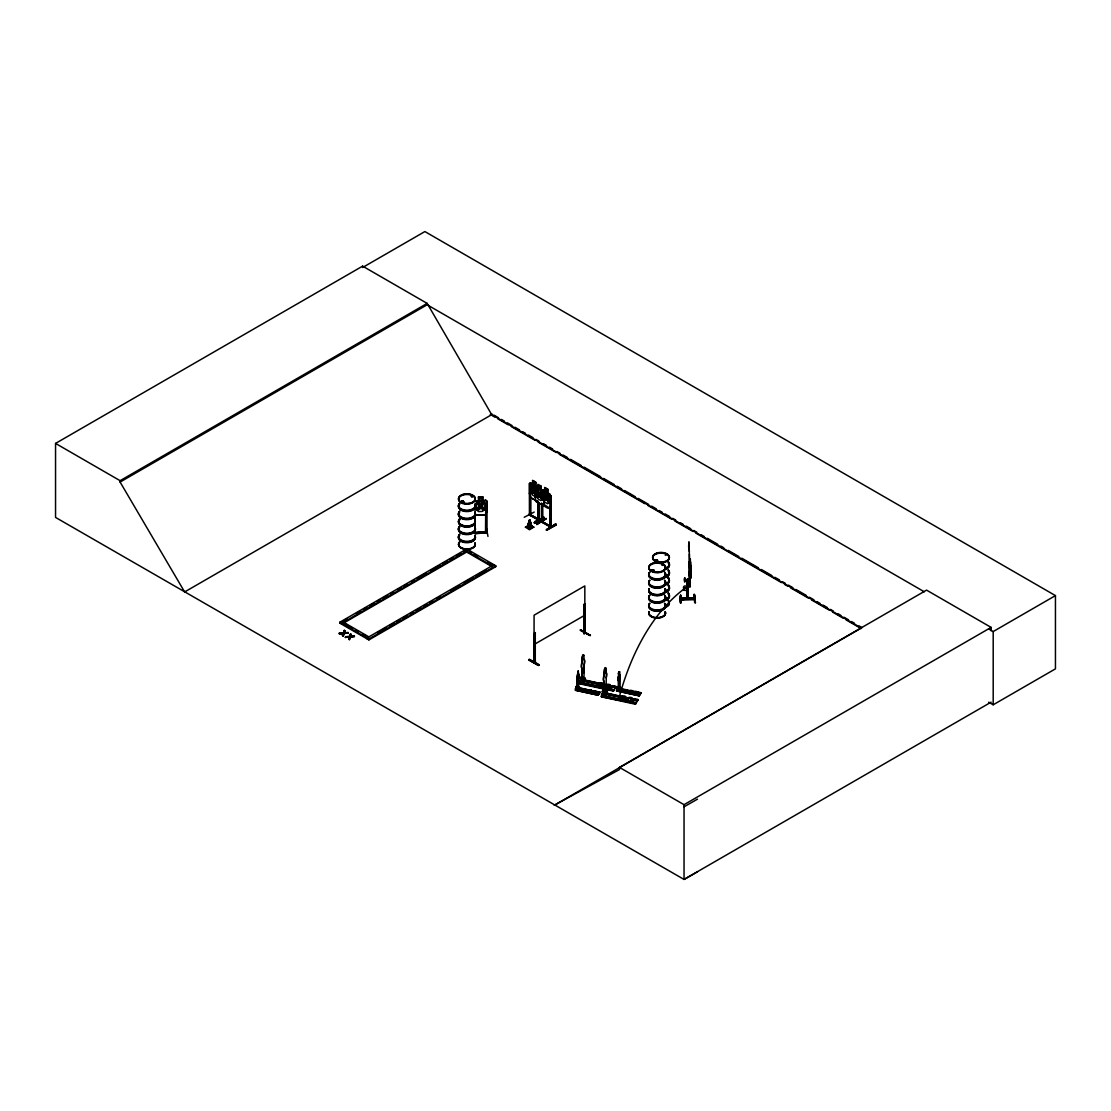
<?xml version="1.0" encoding="UTF-8"?>
<svg xmlns="http://www.w3.org/2000/svg" width="1111" height="1111" viewBox="0 0 1111 1111"><rect width="100%" height="100%" fill="white"/><g stroke="black" fill="none" stroke-linecap="round" stroke-linejoin="round"><path stroke-width="1.5" d="M684.501 579.623L684.959 581.706L684.848 578.109L684.959 581.706M578.275 670.919L577.289 675.669A2.986 0.861 -77.7 0 0 577.081 679.849L577.289 688.931L578.525 687.362L578.567 677.571A2.986 0.861 -77.7 0 0 578.359 674.058L578.525 674.099A2.986 0.861 -77.7 0 1 578.748 677.599L578.567 677.571M583.817 672.794L583.997 664.67A4.486 1.292 -77.7 0 0 583.664 659.406L583.928 659.462A4.486 1.292 -77.7 0 1 584.261 664.725L583.928 679.349L582.345 681.765L582.011 668.142A4.486 1.292 -77.7 0 1 582.345 661.892C581.178 658.031 584.497 649.588 583.928 659.462M606.273 677.793L606.009 677.738A4.486 1.292 -77.7 0 0 605.689 672.474L605.453 667.586L604.356 674.96A4.486 1.292 -77.7 0 0 604.037 681.224L604.356 694.833L605.953 692.417L606.273 677.793A4.486 1.292 -77.7 0 0 605.953 672.53C606.898 662.295 602.509 671.016 604.106 674.905A4.486 1.292 -77.7 0 0 603.773 681.168L604.106 694.778L605.689 692.361L605.801 687.487M619.424 671.766L619.452 674.696A2.986 0.861 -77.7 0 1 619.66 678.21L619.619 687.987L619.841 678.238A2.986 0.861 -77.7 0 0 619.619 674.738L619.605 671.808L618.785 671.891M680.932 598.468L694.389 598.176M688.806 545.918L688.959 543.779L689.112 545.473M529.503 522.934L529.586 520.045L532.002 527.086L529.836 528.572L527.239 527.322L529.586 520.045M690.25 560.916L690.209 561.874L690.348 559.208M576.47 686.417L576.303 688.751L576.373 686.848M576.498 686.834L577.706 686.862M577.47 688.973L577.248 679.89A2.986 0.861 -77.7 0 1 577.47 675.71L577.998 671.044M581.15 677.779L580.359 678.099M580.4 677.932L580.789 677.696M583.928 679.349L582.081 681.71L581.761 668.086A4.486 1.292 -77.7 0 1 582.081 661.823C581.359 661.295 582.289 652.171 583.928 655.504M582.539 679.085L582.678 678.099M602.481 691.584L603.023 691.889M602.842 690.806L602.676 691.736M603.037 691.348C602.481 690.653 604.19 692.486 604.717 691.223M604.592 691.153L604.37 692.222M618.827 687.32C615.758 687.556 619.146 687.154 618.313 687.709M618.563 676.349L618.396 676.307A2.986 0.861 -77.7 0 0 618.174 680.487L618.341 680.529A2.986 0.861 -77.7 0 1 618.563 676.349L618.466 672.96L619.549 671.6M577.276 686.806L576.915 686.57M580.553 677.849L580.595 681.432L580.289 678.154L581.317 677.113L580.595 681.432M581.025 678.363L580.914 678.057M582.706 678.154L582.345 679.154L582.025 678.113M581.15 678.543C582.72 678.252 582.636 678.627 582.539 678.918M604.453 691.459L604.37 691.875M576.165 686.417L576.095 688.709M602.315 694.431L602.412 691L602.509 691.778M617.188 689.334L617.674 686.459M528.614 528.447L529.239 520.295L527.239 527.322M576.22 686.723L576.79 685.876M602.676 690.848L603.342 690.181L602.606 694.5L603.079 690.931M530.614 485.993L530.378 515.532L529.419 513.921M538.155 518.823L530.378 514.768L538.641 519.24L538.793 520.323L529.419 515.018L529.378 483.591L530.475 482.813L532.725 484.215M530.225 515.476L530.558 514.129M530.711 515.337L530.614 496.325M538.46 519.642L537.932 500.88M542.654 521.156C540.349 519.295 543.529 524.628 542.168 521.365C539.863 520.267 544.043 520.823 542.765 522.281M541.349 521.906L542.654 522.226M550.014 525.836C550.264 524.434 552.82 528.308 550.195 526.572M550.681 527.281L549.876 526.864L549.959 497.52L551.153 497.825L551.153 527.114L541.779 521.767L541.779 504.547M551.167 526.017L550.195 525.503M580.622 678.196L581.317 677.113M684.39 580.872L685.154 580.859M690.042 574.693L689.528 573.637M690.112 584.372L689.459 583.428L690 584.608M528.544 524.573L529.405 520.087M527.669 527.989L529.308 520.392M690.209 559.347L690.792 577.914L690.792 565.805M461.301 501.561L462.134 502.589L463.634 501.922M461.676 501.478L462.259 502.325M461.551 501.325L463.384 501.325L462.676 502.325M463.731 502.061L463.259 501.242M471.439 496.034L472.328 496.589M653.921 570.387L652.06 571.165L652.074 569.776M652.31 570.554L652.921 570.082M655.365 560.194L655.879 561.152L657.393 560.874M653.643 571.04C653.907 568.915 653.851 570.929 652.254 570.61M653.629 570.151L652.712 570.915M656.74 559.694L656.934 560.916M662.1 564.444C661.795 564.805 662.392 565.638 662.1 564.666M662.462 565.457L662.35 564.541M666.281 554.847L665.281 555.292M690.139 575.526C689.417 563.416 689.931 608.717 690.042 573.776M598.593 694.278L598.162 695.236L575.429 690.278L575.859 689.32L598.676 694.458M576.72 688.278L599.759 692.764M613.425 691.084L579.275 683.709L579.65 680.807L583.108 681.571L583.108 683.098L585.122 680.029C586.775 677.418 580.373 676.016 581.664 679.265L579.65 682.335L597.968 686.348L583.15 683.251M612.439 685.668L610.064 689.681L612.439 685.668L615.897 686.417L613.675 690.709L579.442 683.251L579.928 682.487M597.537 691.57L595.954 694.25L597.537 691.57L599.857 692.07L599.412 693.278L578.303 688.667M575.54 689.959C574.345 687.306 579.137 688.195 577.859 690.306L579.442 686.612L577.137 686.098L577.095 687.542L599.857 692.334M634.464 698.736L632.076 702.749L634.464 698.736L637.922 699.486L635.381 704.221L601.301 696.791L601.662 693.889L605.134 694.639L605.134 696.166L607.134 693.097C608.786 690.486 602.384 689.098 603.676 692.347L601.662 695.417L619.994 699.416M601.357 696.722L635.881 703.513M613.369 691.153L615.897 686.417M583.442 679.724L615.897 686.806L615.313 688.167M617.813 688.917L618.216 688.015C617.077 685.793 621.549 686.681 620.41 688.445L619.077 690.5L619.077 689.473L616.772 688.973L616.522 690.903L639.297 695.833L616.563 690.875L617.077 690.07M635.7 703.777L636.034 702.805L623.049 699.972M605.426 693.042L637.783 700.527M639.256 695.875L640.95 692.708L638.644 692.209L637.047 694.889L638.644 692.209M616.772 688.973L616.772 689.987L639.686 694.917L618.563 690.486M640.866 693.403L619.396 689.306M640.755 693.57L640.95 692.708M528.892 659.934L538.418 665.489L538.946 664.572L529.322 659.17L528.85 660.031L538.432 665.42M538.877 665.072L529.239 659.726L538.946 665.183M618.827 672.252L618.396 673.669M531.794 527.781L530.003 520.254M542.932 505.311L543.973 502.422L543.973 492.812L540.96 489.743L542.529 491.854L542.529 498.575L540.96 500.561L538.043 498.881L536.488 495.089L536.488 488.368L538.043 488.062L537.835 484.34L541.071 486.076L541.071 489.687M537.835 487.937L535.821 486.66L534.724 487.423L535.683 501.242L543.015 505.463L544.084 502.366M549.681 508.421L550.834 505.477M343.216 636.103L344.188 633.117L348.243 632.59L344.188 633.728L343.216 636.103L342.452 635.061L343.243 633.187L339.258 633.214L339.98 634.242L343.243 633.798L344.341 630.34L345.104 631.395L344.327 633.228L348.243 633.201M349.396 639.672L350.368 636.686L354.423 636.159L350.368 637.297L349.396 639.672L348.632 638.617L349.409 636.756L345.438 637.395L349.409 636.756M344.341 630.34L343.368 633.298L339.258 633.825M345.438 637.395L349.548 636.853L350.507 633.909L351.27 634.95L350.493 636.784L354.423 636.77M349.548 636.853L350.507 633.909M485.535 514.574L487.007 510.991M485.66 514.768L475.341 515.323L485.66 514.768L487.146 511.004L487.146 501.325L485.604 500.144L487.021 501.464M575.442 690.264L598.204 695.194M576.803 687.848L575.554 689.792L598.51 694.722L575.734 689.806M598.579 694.458L575.679 689.362L575.679 688.334M599.954 692.5L577.012 687.306M601.468 696.319L635.756 703.666L637.922 699.486M613.994 689.987L579.595 683.265M615.744 687.515L607.592 685.751M639.367 695.555L616.869 690.403M618.119 688.445L640.825 693.445M637.436 700.833L630.77 699.874M638.061 700.124L605.009 692.695M688.459 580.886L686.959 580.914L687.473 578.678M342.452 635.673L343.243 633.798M344.188 633.728L345.104 630.784M348.632 639.228L349.409 637.367M350.368 637.297L351.27 634.339M524.225 517.268L534.21 512.074M536.71 524.434L546.154 518.906M536.724 523.975L546.251 518.434L536.794 524.573M536.794 488.062L535.78 487.229L534.183 489.507L531.6 484.729L533.572 489.965C529.211 492.048 533.113 496.173 534.238 491.145M680.626 595.093C682.668 612.161 677.71 597.371 680.737 595.19L680.501 602.884M604.578 691.264L604.606 692.056M535.377 660.864L534.141 661.156C533.724 665.072 537.071 659.351 534.405 661.489M584.372 632.631L585.261 632.076L584.928 632.951M584.928 631.881L583.872 633.562L585.261 633.145M585.303 678.224L585.303 680.126L582.928 683.765L583.108 681.571M579.317 687.806L577.984 689.862L577.984 688.834M589.344 689.778C585.941 696.25 589.191 687.07 591.649 690.542M591.649 690.278L590.066 692.708M593.691 690.736C590.302 697.208 593.552 688.015 596.01 691.486M600.148 682.973L597.76 686.987L600.148 682.973C609.356 681.39 595.982 693.514 603.606 683.737M596.01 691.236L594.413 693.667M598.412 694.861L599.857 692.07M604.301 688.417L606.675 684.404C615.883 682.821 602.509 694.944 610.133 685.154M602.606 691.292L603.342 690.181M601.662 693.889L605.134 694.639M604.787 691.5L603.94 691.972L604.037 691.181M616.661 690.556L618.23 686.737M618.396 689.57L619.619 687.987M620.535 687.237L618.952 690.945L619.077 689.473M622.16 696.041L619.785 700.069L622.16 696.041C631.367 694.458 618.008 706.596 625.618 696.805M630.437 690.417C627.035 696.889 630.298 687.695 632.742 691.181M632.742 690.917L631.159 693.347M627.896 699.069L626.312 701.485L628.687 697.472C637.895 695.889 624.535 708.013 632.145 698.236M634.798 691.375C631.395 697.847 634.645 688.653 637.103 692.125M637.103 691.875L635.52 694.292M687.195 598.523L687.251 599.385L687.098 580.914M688.181 599.287L687.848 579.9L688.459 580.747M461.815 501.214L461.412 502.089L463.079 502.339M461.593 501.63L462.926 501.283M463.162 502.103L463.245 501.38M472.147 495.867L471.328 496.742M471.606 496.173L472.494 496.659M543.598 499.742L545.598 496.95L543.64 491.715L546.223 496.478C547.376 491.715 551.112 495.77 546.904 497.714L548.987 503.172L546.265 498.117L544.571 500.63L543.723 500.228M657.42 560.277L656.934 559.736M657.323 560.638L656.532 559.847M590.635 691.25L589.344 691.584M629.993 691.348L630.701 692.459L631.701 691.445M581.914 678.085L581.372 678.793L581.47 677.988M603.662 691.098L603.398 691.861L603.495 691.07M603.926 691.167L603.662 691.917L603.773 691.125M534.085 661.239L535.28 660.92M533.974 662.295L535.391 661.975M583.858 633.492L584.83 633.006L584.83 585.914L534.085 615.202L533.988 662.364L534.96 661.739L535.28 632.701L535.28 662.031L534.419 662.489L534.419 633.201L535.28 632.701M585.164 633.242L584.83 603.717L583.969 604.217L583.872 633.562M474.98 532.558L486.951 531.489M487.007 501.38L487.007 532.836L474.98 533.627L475.064 514.351M486.965 531.794L486.882 532.919L487.09 531.489M655.407 560.125L656.295 559.875M657.309 560.388L656.295 560.652M652.115 570.998L652.504 569.707M534.822 497.131L534.822 487.368L535.863 486.799M529.475 483.702L530.516 482.966M541.404 490.576L542.515 489.798L544.543 491.076M527.461 526.614L528.253 526.072M687.056 598.551L687.251 599.301M589.066 690.598L588.719 691.334L590.469 690.875M535.544 496.756L532.613 495.089L531.044 491.312L531.044 484.59L532.613 484.285L532.613 480.438L535.752 482.23L535.752 485.826L537.752 487.076M529.753 485.493L530.28 486.187M537.793 486.993L530.419 483.021M542.404 489.854L549.778 494.062L550.931 495.867M530.447 497.339L529.475 493.201L530.336 497.395L537.821 501.547M547.695 492.867L547.792 489.201L547.584 492.923L549.153 495.02L549.153 501.755L547.584 503.741L544.654 502.075L543.612 499.547M549.723 494.034L547.792 492.812M551.153 497.825L549.959 497.52M550.834 505.616C551.931 515.393 531.822 495.45 549.778 508.352M538.793 519.268L537.835 518.712L537.932 519.948M544.265 517.726L534.863 523.35L534.335 522.448C535.627 519.309 545.82 518.087 543.779 516.921M534.335 523.059L543.848 517.407M549.862 526.003L542.418 521.753L550.806 526.308M550.487 525.559L550.014 526.906M546.431 529.516L555.875 523.948L546.362 530.03L556.347 524.809L546.848 530.239M546.362 530.03L555.819 523.892M534.946 632.506L534.419 633.201M584.205 632.687L584.289 633.77L584.303 604.398L585.164 603.898M580.442 630.159L590.399 635.45L580.817 629.951M534.085 661.128L534.946 660.739M697.486 871.788L684.043 879.44L55.55 517.42L55.55 443.414L362.617 266.14L427.166 303.4L491.715 414.667L861.303 628.034L554.222 805.322M55.55 443.414L120.099 480.688L427.166 303.4M185.37 591.538L184.634 591.955L120.099 482.063L427.166 304.775L924.338 591.816M184.634 591.955L492.437 414.25M535.821 486.66L543.043 490.951L544.182 492.756L544.182 502.436M541.071 486.076L540.863 489.812M535.683 501.242L543.015 505.463M339.813 622.216L466.662 548.973L495.728 565.763L495.728 566.679L368.88 639.908L339.813 623.132L339.813 622.216L368.88 638.992L495.728 565.763M339.813 623.132L347.271 618.827M356.228 613.647L360.7 611.064M363.686 609.342L366.672 607.62M369.657 605.898L374.129 603.315M377.115 601.593L380.101 599.871M383.087 598.149L387.572 595.565M390.544 593.83L393.53 592.107M398.016 589.524L401.002 587.802M403.987 586.08L406.959 584.358M411.445 581.775L414.431 580.053M417.417 578.331L426.36 573.151M430.846 570.568L439.803 565.402M442.789 563.68L447.261 561.097M450.247 559.375L453.232 557.653M456.218 555.931L460.69 553.347M463.676 551.611L466.662 549.889M343.146 623.34L467.023 551.82M525.406 527.211L528.114 525.545M525.406 527.114L529.461 529.739L533.849 527.114M377.476 632.812L386.434 627.646M389.419 625.924L393.891 623.34M396.877 621.618L399.863 619.896M402.849 618.174L407.32 615.577M410.306 613.855L413.292 612.133M416.278 610.411L420.75 607.828M423.735 606.106L426.721 604.384M429.707 602.662L432.693 600.94M437.165 598.357L440.15 596.621M450.608 590.594L459.551 585.428M464.037 582.844L472.98 577.678M475.966 575.942L486.424 569.915M534.085 644.505L584.83 615.202M554.944 804.906L619.494 769.548L619.494 767.409L926.56 590.122L991.109 627.396L991.109 630.784M619.494 767.409L684.043 804.683L991.109 627.396M988.693 628.965L993.192 631.562L1055.45 595.607L1055.45 668.85L993.192 704.791L988.679 702.194M991.109 702.152L684.043 879.44L684.043 804.683M684.043 806.808L697.486 799.156M463.106 501.866L462.009 501.95M656.087 559.93L656.879 559.777A8.374 4.833 0 0 0 655.059 560.597M651.796 569.971L653.643 569.971M653.115 570.929L652.921 569.707M630.173 691.431L631.576 691.514M656.323 559.694L655.282 560.305L656.532 560.902M656.129 560.111L657.101 560.18M543.085 491.562L544.654 491.256L544.654 487.41L547.792 489.201M485.882 531.516L487.076 531.808M487.09 532.558L485.604 532.641L485.743 503.339L487.007 503.533L485.799 503.616M589.288 690.723L590.288 690.778M344.327 632.617L348.243 632.59M350.493 636.172L354.423 636.159M339.258 633.214L343.368 632.687M345.438 636.784L349.548 636.242M580.303 630.312L590.01 635.617M652.712 569.86L652.018 570.387M478.522 497.103L482.632 496.936M485.618 500.228L475.397 500.867M475.202 532.53L485.604 531.877M486.868 531.808L485.701 531.877M475.258 533.572L486.951 532.558M486.576 528.739L487.965 536.446M550.681 526.211L550.931 527.364L550.834 495.867M689.306 561.763L689.528 575.456M690.195 561.666L690.459 562.624M690.195 562.721L690.056 559.125M690.056 562.694L690.348 565.277M690.625 568.054C690.264 573.665 689.987 564.499 690.792 567.096M688.834 571.54L689.57 585.372M690.639 576.623L690.25 566.082M686.959 599.232L687.515 579.609L687.528 580.761M686.917 580.22L688.417 580.192M694.194 594.329L695.389 602.662L694.639 602.69L694.194 594.329L695.389 602.676M694.389 597.774L680.918 598.204M681.001 599.537L694.444 598.69M694.444 599.273L680.987 599.509L694.444 598.635M694.458 599.648L681.015 599.829M630.451 692.209C633.839 692.056 628.826 690 630.215 692.347M581.664 677.738L585.122 678.502M618.105 686.931L620.41 687.431M581.664 679.265L585.122 680.029M583.414 679.974L604.662 684.584M607.759 685.279L615.925 686.987M582.969 680.418L605.703 685.376M618.105 687.945L641.075 693.07M581.317 680.321L581.011 677.043M583.094 680.696L605.717 685.57M607.495 685.931L612.383 686.959M582.789 681.14L605.564 686.043M608.759 686.806L612.064 687.459M619.507 689.001L640.728 693.625M579.47 681.099L582.928 681.848M616.647 689.167L618.952 689.667M601.037 686.89L604.467 687.765L601.009 687.154M607.523 688.306L614.202 689.889L607.495 688.57M616.647 690.431L639.603 695.361M597.76 686.612L601.232 687.362M604.301 688.042L607.759 688.792M610.064 689.292L613.522 690.056M603.676 690.82L607.134 691.57M603.676 692.347L607.134 693.097M604.995 693.5L621.563 696.986M624.465 697.75L628.048 698.402M630.965 699.166L634.548 699.819M603.342 693.389L603.037 690.112M606.592 694.097L621.41 697.194M624.451 698L627.896 698.611M630.937 699.416L637.645 700.735M604.801 694.208L621.091 697.694M624.285 698.458L627.59 699.111M575.554 688.528L577.859 689.028M605.176 696.319L619.924 699.527M623.021 700.222L636.159 703.069M619.785 699.68L623.243 700.43M626.312 701.11L629.77 701.86M632.076 702.374L635.534 703.124M462.926 501.047L463.773 501.866M656.323 560.583L655.74 560.111L656.129 560.916M694.875 594.843L695.319 602.606M538.599 520.337L538.793 503.102M652.31 570.929L651.504 570.387M472.036 495.853L472.564 496.548L471.383 496.589M462.065 502.269L461.551 501.505M532.516 480.494L535.752 482.23L535.544 485.951L537.113 488.048M544.654 487.66L547.584 489.326M535.544 487.146L532.613 485.479L532.613 492.201L535.544 493.881M530.336 497.395L537.724 501.603M530.739 514.226L529.419 514.032M536.669 518.74L529.753 514.796L529.753 492.395M550.834 527.308L541.46 521.962L541.46 503.005M590.399 635.464L580.373 629.715M1055.45 595.607L424.888 231.56L362.617 267.501L362.617 266.14M493.937 415.111L498.45 417.722M501.45 419.444L504.45 421.18M507.463 422.916L511.963 425.527M514.976 427.263L519.476 429.86M522.476 431.596L525.489 433.332M528.489 435.068L533.002 437.665M536.002 439.4L539.002 441.136M543.515 443.733L546.515 445.469M549.528 447.205L552.528 448.941M557.042 451.538L560.041 453.274M563.041 455.01L567.554 457.621M570.554 459.357L581.081 465.426M584.08 467.162L600.607 476.702M603.606 478.438L614.133 484.507M617.133 486.243L621.632 488.84M624.646 490.576L635.159 496.645M638.158 498.381L648.685 504.45M651.685 506.185L656.198 508.796M659.198 510.532L662.198 512.254M665.211 513.99L669.711 516.601M672.724 518.337L675.724 520.073M680.238 522.67L683.237 524.406M686.237 526.142L690.75 528.739M693.75 530.475L696.764 532.211M701.263 534.808L704.263 536.544M707.276 538.279L717.789 544.348M720.789 546.084L723.803 547.82M728.302 550.431L738.829 556.5M741.829 558.236L758.355 567.777M761.354 569.512L771.881 575.581M774.881 577.317L779.394 579.914M782.394 581.65L785.394 583.386M788.407 585.122L792.907 587.719M795.92 589.455L806.433 595.524M809.433 597.26L813.946 599.871M816.946 601.606L819.946 603.342M822.959 605.064L827.459 607.675M830.472 609.411L833.472 611.147M837.986 613.744L840.985 615.48M843.985 617.216L848.498 619.813M851.498 621.549L854.512 623.285M859.011 625.882L862.025 627.618M490.229 414.417L494.728 417.014M497.728 418.75L508.241 424.819M511.241 426.555L535.266 440.414M538.266 442.15L556.292 452.552M559.291 454.288L644.866 503.7M647.866 505.436L671.891 519.295M674.891 521.031L692.917 531.433M695.917 533.169L781.491 582.581M784.491 584.317L787.505 586.039M790.504 587.775L808.516 598.176M811.516 599.912L829.542 610.314M832.542 612.05L843.055 618.119M846.054 619.855L861.067 628.52M531.141 525.545L533.849 527.211M471.495 552.681L468.509 550.042L341.66 623.285L341.66 624.201M474.48 554.403L477.466 556.139M487.91 562.166L492.381 564.749M495.728 566.679L493.881 564.694L367.033 637.936L367.033 638.839M492.034 565.763L466.662 551.112L466.662 552.028L492.034 566.679M343.507 622.216L368.88 636.867M343.507 623.132L352.465 628.298M355.451 630.02L358.436 631.742M362.908 634.325L365.894 636.061M344.341 630.951L345.104 631.395M350.507 634.52L351.27 634.95M342.452 635.061L343.216 635.506M348.632 638.617L349.396 639.061M689.528 585.233L689.389 583.636M657.101 559.805L657.837 560.5M599.537 692.806L576.581 687.959L576.581 685.82M539.071 518.99L539.224 520.198L539.127 502.908M539.071 520.045L538.252 519.642L538.252 502.408M588.788 691.278L590.108 691.764L590.608 690.806M534.349 522.462L534.863 523.337M688.334 598.551L688.181 599.371L688.278 580.359M532.002 527.086L529.933 520.142M482.757 500.325L482.757 496.714L478.369 496.992L478.535 500.797L476.341 502.13L476.341 508.866L478.535 511.602L482.632 511.352L484.827 508.324L484.827 501.603L482.632 500.533L482.618 496.853M475.064 504.005L475.064 533.308M529.836 520.448L530.989 528.336M529.78 520.073L530.627 525.947M690.931 577.914L690.792 576.484L690.792 577.914M690.25 558.972L690.639 565.916M690.084 562.513L690.528 570.846M688.723 546.543L688.667 545.459L688.764 549.265L688.917 541.807L689.334 551.57M690.07 573.859L690.181 575.373M688.834 561.777L690.042 585.372L690.139 583.622M688.417 579.886L688.459 581.053L686.973 581.081L686.917 579.914M689.195 545.834L689.445 561.236L689.375 554.042M690.473 561.694L690.792 573.47L690.792 567.235M618.174 680.487L618.563 689.612M529.655 520.49L529.836 528.572M690.209 565.235L690.25 567.888M993.192 631.562L993.192 704.791M690.195 559.125L690.209 567.638M687.848 578.678L687.903 580.761M684.848 578.109L684.473 579.789L684.473 578.109M684.584 580.039L684.584 581.706M607.314 691.292L607.314 693.195L604.939 696.833L604.939 694.917M603.856 690.528L603.856 692.445M581.845 677.46L581.845 679.376M579.65 680.807L579.65 682.335M578.359 671.419L578.525 674.099M550.723 495.923L550.723 505.533M550.292 507.671L550.292 526.628M542.654 505.033L542.654 522.267M542.321 503.505L542.418 522.517M534.738 660.739L534.613 662.489M529.586 483.646L529.586 493.242M485.743 511.963L485.66 532.919M368.88 638.992L368.88 639.908M120.099 480.688L120.099 482.063M618.535 699.791A281.916 166.844 80.3 0 1 685.668 587.733M683.945 588.33A1.68 1.375 -3.3 0 1 684.057 586.302A1.68 1.375 -3.3 0 1 686.515 586.525A1.68 1.375 -3.3 0 1 685.973 588.511M664.531 580.539A8.513 4.916 0 0 1 657.156 587.913A8.513 4.916 0 0 1 649.796 580.539M665.239 588.511A8.36 4.819 0 0 1 657.156 594.593A8.36 4.819 0 0 1 649.088 588.511M664.531 572.457A8.513 4.916 0 0 1 657.156 579.831A8.513 4.916 0 0 1 649.796 572.457M664.531 580.123A8.513 4.916 0 0 1 657.156 587.497A8.513 4.916 0 0 1 649.796 580.123M664.531 572.04A8.513 4.916 0 0 1 657.156 579.414A8.513 4.916 0 0 1 649.796 572.04M665.253 572.776A8.374 4.833 0 0 1 657.156 578.859A8.374 4.833 0 0 1 649.074 572.776M651.24 570.61A8.374 4.833 0 0 1 652.976 569.846M665.253 574.137A8.374 4.833 0 0 1 657.156 580.22A8.374 4.833 0 0 1 649.074 574.137M665.253 582.22A8.374 4.833 0 0 1 657.156 588.302A8.374 4.833 0 0 1 649.074 582.22M665.267 580.859A8.388 4.847 0 0 1 657.156 586.955A8.388 4.847 0 0 1 649.06 580.859M665.267 588.997A8.388 4.847 0 0 1 657.156 595.107A8.388 4.847 0 0 1 649.06 588.997M665.281 588.705A8.402 4.861 0 0 1 657.156 594.816A8.402 4.861 0 0 1 649.046 588.705M664.531 603.579A8.513 4.916 0 0 1 657.156 610.953A8.513 4.916 0 0 1 649.796 603.579M665.211 589.733A8.346 4.819 0 0 1 657.156 595.802A8.346 4.819 0 0 1 649.102 589.733M665.253 611.564A8.374 4.833 0 0 1 657.156 617.66A8.374 4.833 0 0 1 649.074 611.564M665.281 589.288A8.402 4.861 0 0 1 657.156 595.399A8.402 4.861 0 0 1 649.046 589.288M664.531 595.496A8.513 4.916 0 0 1 657.156 602.87A8.513 4.916 0 0 1 649.796 595.496M664.531 603.162A8.513 4.916 0 0 1 657.156 610.536A8.513 4.916 0 0 1 649.796 603.162M664.531 595.079A8.513 4.916 0 0 1 657.156 602.454A8.513 4.916 0 0 1 649.796 595.079M665.253 597.176A8.374 4.833 0 0 1 657.156 603.259A8.374 4.833 0 0 1 649.074 597.176M665.253 595.815A8.374 4.833 0 0 1 657.156 601.898A8.374 4.833 0 0 1 649.074 595.815M665.253 605.259A8.374 4.833 0 0 1 657.156 611.342A8.374 4.833 0 0 1 649.074 605.259M665.253 603.898A8.374 4.833 0 0 1 657.156 609.995A8.374 4.833 0 0 1 649.074 603.898M665.267 612.036A8.388 4.847 0 0 1 657.156 618.147A8.388 4.847 0 0 1 649.06 612.036M665.281 611.744A8.402 4.861 0 0 1 657.156 617.855A8.402 4.861 0 0 1 649.046 611.744M668.35 562.458A8.513 4.916 0 0 1 665.239 569.165M654.962 561.43A8.513 4.916 0 0 1 656.726 560.652M668.35 562.041A8.513 4.916 0 0 1 665.239 568.749M654.962 561.013A8.513 4.916 0 0 1 656.726 560.236M668.239 561.61A8.374 4.833 0 0 1 665.17 568.207M668.239 569.693A8.374 4.833 0 0 1 665.17 576.29M668.253 562.958A8.388 4.847 0 0 1 665.183 569.568M668.35 570.124A8.513 4.916 0 0 1 665.239 576.831M668.253 571.04A8.388 4.847 0 0 1 665.183 577.651M668.225 577.373A8.36 4.819 0 0 1 665.156 583.969M668.35 570.54A8.513 4.916 0 0 1 665.239 577.248M669.364 580.22A8.374 4.833 0 0 1 665.17 584.4M668.239 577.803A8.374 4.833 0 0 1 669.072 578.97M668.266 577.539A8.402 4.861 0 0 1 665.183 584.164M668.239 592.732A8.374 4.833 0 0 1 665.17 599.329M669.377 588.413A8.388 4.847 0 0 1 665.183 592.607M668.253 585.997A8.388 4.847 0 0 1 669.086 587.163M668.239 584.636A8.374 4.833 0 0 1 665.17 591.246M668.35 593.163A8.513 4.916 0 0 1 665.239 599.871M669.489 587.941A8.513 4.916 0 0 1 665.239 592.205M668.35 585.483A8.513 4.916 0 0 1 669.197 586.677M668.253 594.079A8.388 4.847 0 0 1 665.183 600.69M668.239 600.398A8.374 4.833 0 0 1 665.17 606.995M668.35 593.58A8.513 4.916 0 0 1 665.239 600.287M668.35 585.08A8.513 4.916 0 0 1 665.239 591.788M669.364 580.97A8.374 4.833 0 0 1 665.17 585.164M668.239 578.553A8.374 4.833 0 0 1 669.072 579.72M669.391 580.567A8.402 4.861 0 0 1 665.183 584.775M668.266 578.151A8.402 4.861 0 0 1 669.1 579.317M668.239 600.843A8.374 4.833 0 0 1 665.17 607.439M668.266 600.565A8.402 4.861 0 0 1 665.183 607.189M475.133 513.074A8.513 4.916 0 0 1 465.801 519.226A8.513 4.916 0 0 1 459.551 511.893M475.022 513.56A8.388 4.847 0 0 1 465.815 519.629A8.388 4.847 0 0 1 459.648 512.393M474.98 519.892A8.36 4.819 0 0 1 465.828 525.934A8.36 4.819 0 0 1 459.676 518.726M475.036 520.059A8.402 4.861 0 0 1 465.815 526.128A8.402 4.861 0 0 1 459.635 518.879M474.98 520.406A8.36 4.819 0 0 1 465.828 526.433A8.36 4.819 0 0 1 459.676 519.24M475.133 504.991A8.513 4.916 0 0 1 465.801 511.143A8.513 4.916 0 0 1 459.551 503.811M475.008 512.213A8.374 4.833 0 0 1 465.815 518.254A8.374 4.833 0 0 1 459.662 511.046M475.008 505.491A8.374 4.833 0 0 1 465.815 511.532A8.374 4.833 0 0 1 459.662 504.325M475.133 512.657A8.513 4.916 0 0 1 465.801 518.809A8.513 4.916 0 0 1 459.551 511.477M475.133 504.575A8.513 4.916 0 0 1 465.801 510.727A8.513 4.916 0 0 1 459.551 503.394M475.022 504.13A8.388 4.847 0 0 1 465.815 510.185A8.388 4.847 0 0 1 459.648 502.964M475.133 536.113A8.513 4.916 0 0 1 465.801 542.265A8.513 4.916 0 0 1 459.551 534.933M475.022 536.599A8.388 4.847 0 0 1 465.815 542.668A8.388 4.847 0 0 1 459.648 535.433M474.98 542.904A8.36 4.819 0 0 1 465.828 548.945A8.36 4.819 0 0 1 459.676 541.737M474.98 521.101A8.36 4.819 0 0 1 465.828 527.128A8.36 4.819 0 0 1 459.676 519.934M475.036 543.085A8.402 4.861 0 0 1 465.815 549.153A8.402 4.861 0 0 1 459.635 541.918M474.98 543.376A8.36 4.819 0 0 1 466.912 549.459M464.745 549.292A8.36 4.819 0 0 1 459.676 542.224M475.036 520.67A8.402 4.861 0 0 1 465.815 526.739A8.402 4.861 0 0 1 459.635 519.504M475.133 528.031A8.513 4.916 0 0 1 465.801 534.183A8.513 4.916 0 0 1 459.551 526.85M475.008 535.252A8.374 4.833 0 0 1 465.815 541.293A8.374 4.833 0 0 1 459.662 534.085M475.022 528.517A8.388 4.847 0 0 1 465.815 534.585A8.388 4.847 0 0 1 459.648 527.35M475.133 535.696A8.513 4.916 0 0 1 465.801 541.849A8.513 4.916 0 0 1 459.551 534.516M475.133 527.614A8.513 4.916 0 0 1 465.801 533.766A8.513 4.916 0 0 1 459.551 526.433M475.022 527.169A8.388 4.847 0 0 1 465.815 533.224A8.388 4.847 0 0 1 459.648 526.003M542.099 500.033L539.377 495.089C538.141 500.006 534.46 496.075 538.71 493.923L536.752 488.673L539.321 493.465C540.474 488.687 544.182 492.756 540.002 494.687L542.099 500.033M484.41 509.782L482.993 509.977L480.577 506.658C479.008 512.018 473.439 511.713 479.646 505.922C473.828 501.242 478.841 500.075 480.507 505.047C482.063 499.95 487.479 500.269 481.452 505.824L484.41 509.782M481.896 497.575L479.272 497.742L479.272 498.95L481.896 498.783L481.896 497.575M482.632 501.741L478.535 501.991L478.535 508.727L482.632 508.463L482.632 501.741M535.03 482.646L533.141 481.577L533.141 482.771L535.03 483.854L535.03 482.646M547.056 489.632L545.182 488.548L545.182 489.757L547.056 490.826L547.056 489.632M547.584 494.131L544.654 492.465L544.654 499.186L547.584 500.853L547.584 494.131M540.446 486.437L538.571 485.354L538.571 486.562L540.446 487.646L540.446 486.437M540.96 490.951L538.043 489.271L538.043 495.992L540.96 497.672L540.96 490.951M684.39 590.274A1.68 1.375 -3.3 0 0 686.917 589.024A1.68 1.375 -3.3 0 0 684.39 587.886A1.68 1.375 -3.3 0 0 684.39 590.274M652.99 571.443A8.36 4.819 0 0 0 665.517 567.263A8.36 4.819 0 0 0 652.99 563.083A8.36 4.819 0 0 0 652.99 571.443M652.99 572.109A8.346 4.819 0 0 0 665.503 567.943A8.346 4.819 0 0 0 652.99 563.777A8.346 4.819 0 0 0 652.99 572.109M652.962 571.721A8.402 4.861 0 0 0 665.572 567.513A8.402 4.861 0 0 0 652.962 563.305A8.402 4.861 0 0 0 652.962 571.721M656.782 561.43A8.388 4.847 0 0 0 669.377 557.236A8.388 4.847 0 0 0 656.782 553.042A8.388 4.847 0 0 0 656.782 561.43M656.809 562.124A8.36 4.819 0 0 0 669.336 557.944A8.36 4.819 0 0 0 656.809 553.764A8.36 4.819 0 0 0 656.809 562.124M656.782 561.735A8.402 4.861 0 0 0 669.391 557.528A8.402 4.861 0 0 0 656.782 553.334A8.402 4.861 0 0 0 656.782 561.735M621.827 698.944A1.5 0.861 0 0 0 624.188 698.333A1.5 0.861 0 0 0 622.091 697.458A1.5 0.861 0 0 0 621.827 698.944M621.827 698.638A1.5 0.861 0 0 0 624.188 698.027A1.5 0.861 0 0 0 622.091 697.152A1.5 0.861 0 0 0 621.827 698.638M599.815 685.876A1.5 0.861 0 0 0 602.176 685.251A1.5 0.861 0 0 0 600.065 684.39A1.5 0.861 0 0 0 599.815 685.876M599.815 685.57A1.5 0.861 0 0 0 602.176 684.945A1.5 0.861 0 0 0 600.065 684.084A1.5 0.861 0 0 0 599.815 685.57M462.718 502.825A8.388 4.847 0 0 0 475.314 498.631A8.388 4.847 0 0 0 462.718 494.437A8.388 4.847 0 0 0 462.718 502.825M462.731 503.491A8.36 4.819 0 0 0 475.272 499.311A8.36 4.819 0 0 0 462.731 495.131A8.36 4.819 0 0 0 462.731 503.491M462.704 503.102A8.402 4.861 0 0 0 475.327 498.895A8.402 4.861 0 0 0 462.704 494.687A8.402 4.861 0 0 0 462.704 503.102"/></g></svg>
